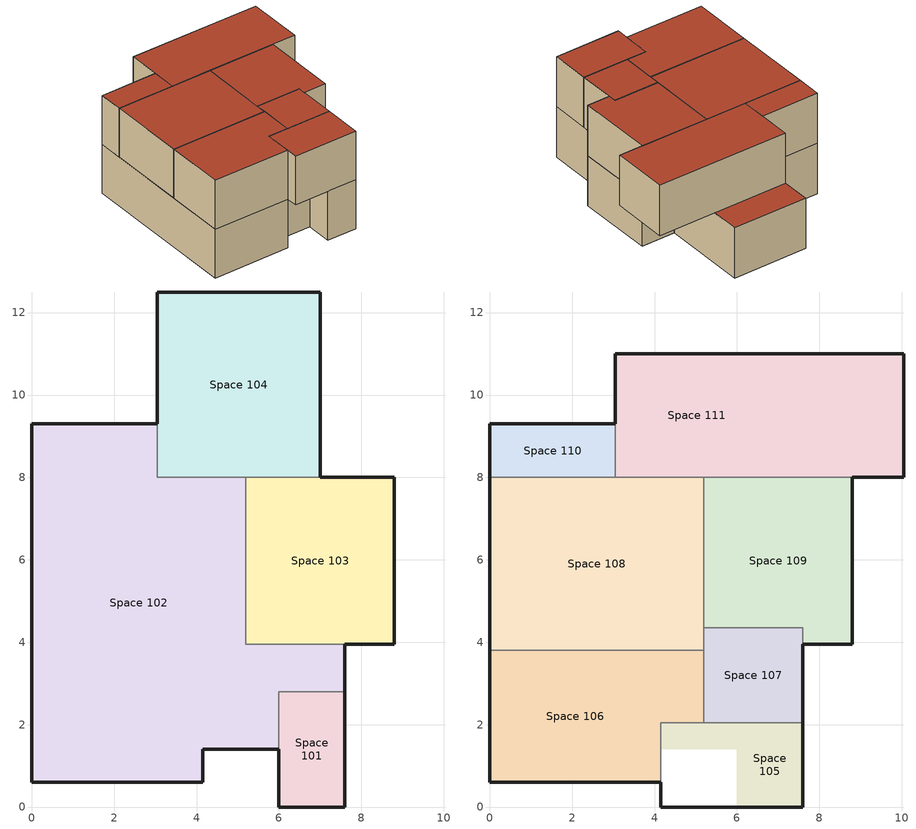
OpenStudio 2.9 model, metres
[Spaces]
Space 101
 floor ground: 7.6,2.8 7.6,0 6,0 6,2.8 z0
 wall outside: 6,1.4 6,0 7.6,0 7.6,2.8 z0:2.7
 wall to Space 102: 7.6,2.8 6,2.8 6,1.4 z0:2.7
Space 102
 floor ground: 3.05,9.3 3.05,8 5.2,8 5.2,3.95 7.6,3.95 7.6,2.8 6,2.8 6,1.4 4.15,1.4 4.15,0.6 0,0.6 0,9.3 z0
 wall outside: 3.05,9.3 0,9.3 0,0.6 4.15,0.6 4.15,1.4 6,1.4 / 7.6,2.8 7.6,3.95 z0:2.7
 wall to Space 104: 5.2,8 3.05,8 3.05,9.3 z0:2.7
 wall to Space 103: 7.6,3.95 5.2,3.95 5.2,8 z0:2.7
Space 103
 floor ground: 8.8,8 8.8,3.95 5.2,3.95 5.2,8 z0
 wall outside: 7.6,3.95 8.8,3.95 8.8,8 7,8 z0:2.7
 wall to Space 104: 7,8 5.2,8 z0:2.7
Space 104
 floor ground: 7,12.5 7,8 3.05,8 3.05,12.5 z0
 wall outside: 7,8 7,12.5 3.05,12.5 3.05,9.3 z0:2.7
 roof outside: 7,11 7,12.5 3.05,12.5 3.05,11 z2.7
Space 105
 floor to Space 102: 6,2.05 6,1.4 4.15,1.4 4.15,2.05 z2.7
 floor to Space 101: 7.6,2.05 7.6,0 6,0 6,2.05 z2.7
 wall outside: 4.15,0.6 4.15,0 7.6,0 7.6,2.05 z2.7:5.4
 wall to Space 106: 5.2,2.05 4.15,2.05 4.15,0.6 z2.7:5.4
 wall to Space 107: 7.6,2.05 5.2,2.05 z2.7:5.4
 roof outside: 7.6,0 7.6,2.05 4.15,2.05 4.15,0 z5.4
Space 106
 floor to Space 102: 5.2,3.8 5.2,2.05 4.15,2.05 4.15,0.6 0,0.6 0,3.8 z2.7
 wall outside: 0,3.8 0,0.6 4.15,0.6 z2.7:5.4
 wall to Space 108: 5.2,3.8 0,3.8 z2.7:5.4
 wall to Space 107: 5.2,2.05 5.2,3.8 z2.7:5.4
 roof outside: 4.15,0.6 4.15,2.05 5.2,2.05 5.2,3.8 0,3.8 0,0.6 z5.4
Space 107
 floor to Space 102: 7.6,3.95 7.6,2.8 6,2.8 6,2.05 5.2,2.05 5.2,3.95 z2.7
 floor to Space 103: 7.6,4.35 7.6,3.95 5.2,3.95 5.2,4.35 z2.7
 floor to Space 101: 7.6,2.8 7.6,2.05 6,2.05 6,2.8 z2.7
 wall outside: 7.6,2.05 7.6,3.95 z2.7:5.4
 wall to Space 108: 5.2,4.35 5.2,3.8 z2.7:5.4
 wall to Space 109: 7.6,3.95 7.6,4.35 5.2,4.35 z2.7:5.4
 roof outside: 7.6,2.05 7.6,4.35 5.2,4.35 5.2,2.05 z5.4
Space 108
 floor to Space 102: 5.2,8 5.2,3.8 0,3.8 0,8 z2.7
 wall outside: 0,8 0,3.8 z2.7:5.4
 wall to Space 110: 3.05,8 0,8 z2.7:5.4
 wall to Space 111: 5.2,8 3.05,8 z2.7:5.4
 wall to Space 109: 5.2,4.35 5.2,8 z2.7:5.4
 roof outside: 5.2,3.8 5.2,8 0,8 0,3.8 z5.4
Space 109
 floor to Space 103: 8.8,8 8.8,3.95 7.6,3.95 7.6,4.35 5.2,4.35 5.2,8 z2.7
 wall outside: 7.6,3.95 8.8,3.95 8.8,8 z2.7:5.4
 wall to Space 111: 8.8,8 5.2,8 z2.7:5.4
 roof outside: 8.8,3.95 8.8,8 5.2,8 5.2,4.35 7.6,4.35 7.6,3.95 z5.4
Space 110
 floor to Space 102: 3.05,9.3 3.05,8 0,8 0,9.3 z2.7
 wall outside: 3.05,9.3 0,9.3 0,8 z2.7:5.4
 wall to Space 111: 3.05,8 3.05,9.3 z2.7:5.4
 roof outside: 3.05,8 3.05,9.3 0,9.3 0,8 z5.4
Space 111
 floor to Space 104: 7,11 7,8 3.05,8 3.05,11 z2.7
 floor ground: 10.05,11 10.05,8 7,8 7,11 z2.7
 wall outside: 8.8,8 10.05,8 10.05,11 3.05,11 3.05,9.3 z2.7:5.4
 roof outside: 10.05,8 10.05,11 3.05,11 3.05,8 z5.4
[Building]
Building 1: Space Type=189.1-2009 - Office - OpenOffice - CZ4-8; Default Construction Set=189.1-2009 - CZ5 - Office
[Site]
Site 1
[ClimateZones]
Climate Zone Institution Name 1=ASHRAE; Climate Zone Document Name 1=ANSI/ASHRAE Standard 169; Climate Zone Document Year 1=2006; Climate Zone Institution Name 2=CEC; Climate Zone Document Name 2=California Climate Zone Descriptions; Climate Zone Document Year 2=1995
[DefaultConstructionSet]
189.1-2009 - CZ5 - Office: Default Exterior Surface Constructions=Default Surface Constructions 13; Default Interior Surface Constructions=Default Surface Constructions 14; Default Ground Contact Surface Constructions=Default Surface Constructions 15; Default Exterior SubSurface Constructions=Default Sub Surface Constructions 9; Default Interior SubSurface Constructions=Default Sub Surface Constructions 10; Interior Partition Construction=Interior Partition
[DefaultSurfaceConstructions]
Name | Floor Construction | Wall Construction | Roof Ceiling Construction
Default Surface Constructions 13 | ExtSlabCarpet 4in ClimateZone 1-8 | ASHRAE 189.1-2009 ExtWall Mass ClimateZone 5 | ASHRAE 189.1-2009 ExtRoof IEAD ClimateZone 2-5
Default Surface Constructions 14 | Interior Floor | Interior Wall | Interior Ceiling
Default Surface Constructions 15 | ExtSlabCarpet 4in ClimateZone 1-8 | ExtSlabCarpet 4in ClimateZone 1-8 | ExtSlabCarpet 4in ClimateZone 1-8
[Construction]
ExtSlabCarpet 4in ClimateZone 1-8: MAT-CC05 4 HW CONCRETE, CP02 CARPET PAD
Interior Floor: F16 Acoustic tile, F05 Ceiling air space resistance, M11 100mm lightweight concrete
Interior Wall: G01a 19mm gypsum board, F04 Wall air space resistance, G01a 19mm gypsum board
Interior Ceiling: M11 100mm lightweight concrete, F05 Ceiling air space resistance, F16 Acoustic tile
Exterior Door: F08 Metal surface, I01 25mm insulation board
Interior Window: Clear 3mm
Interior Door; Interior Partition: G05 25mm wood
ASHRAE 189.1-2009 ExtRoof IEAD ClimateZone 2-5: Roof Membrane, Roof Insulation [21], Metal Decking
ASHRAE 189.1-2009 ExtWindow ClimateZone 4-5: Theoretical Glass [207]
ASHRAE 189.1-2009 ExtWall Mass ClimateZone 5: 1IN Stucco, 8IN Concrete HW, Wall Insulation [40], 1/2IN Gypsum
[Material] Thermal Absorptance=0.9
Name | Roughness | Thickness {m} | Conductivity {W/m-K} | Density {kg/m3} | Specific Heat {J/kg-K} | Solar Absorptance | Visible Absorptance
MAT-CC05 4 HW CONCRETE | Rough | 0.1016 | 1.311 | 2240 | 836.8 | 0.85 | 0.85
1IN Stucco | Smooth | 0.0253 | 0.6918 | 1858 | 837 | 0.92 | 0.92
8IN Concrete HW | MediumRough | 0.2033 | 1.7296 | 2243 | 837 | 0.65 | 0.65
1/2IN Gypsum | Smooth | 0.0127 | 0.16 | 784.9 | 830 | 0.4 | 0.4
Roof Membrane | VeryRough | 0.0095 | 0.16 | 1121.29 | 1460 | 0.7 | 0.7
Metal Decking | MediumSmooth | 0.0015 | 45.006 | 7680 | 418.4 | 0.6 | 0.6
F16 Acoustic tile | MediumSmooth | 0.0191 | 0.06 | 368 | 590 | 0.3 | 0.3
M11 100mm lightweight concrete | MediumRough | 0.1016 | 0.53 | 1280 | 840 | 0.5 | 0.5
G01a 19mm gypsum board | MediumSmooth | 0.019 | 0.16 | 800 | 1090 | 0.4 | 0.4
F08 Metal surface | Smooth | 0.0008 | 45.28 | 7824 | 500 | 0.7 | 0.7
I01 25mm insulation board | MediumRough | 0.0254 | 0.03 | 43 | 1210 | 0.6 | 0.6
G05 25mm wood | MediumSmooth | 0.0254 | 0.15 | 608 | 1630 | 0.5 | 0.5
Roof Insulation [21] | MediumRough | 0.2105 | 0.049 | 265 | 836.8 | 0.7 | 0.7
Wall Insulation [40] | MediumRough | 0.0794 | 0.0432 | 91 | 837 | 0.5 | 0.5
[Material:NoMass]
CP02 CARPET PAD: Roughness=Smooth; Thermal Resistance {m2-K/W}=0.1; Thermal Absorptance=0.9; Solar Absorptance=0.8; Visible Absorptance=0.8
[Material:AirGap]
Name | Thermal Resistance {m2-K/W}
F05 Ceiling air space resistance | 0.18
F04 Wall air space resistance | 0.15
[DefaultSubSurfaceConstructions]
Name | Fixed Window Construction | Operable Window Construction | Door Construction | Tubular Daylight Dome Construction | Tubular Daylight Diffuser Construction
Default Sub Surface Constructions 9 | ASHRAE 189.1-2009 ExtWindow ClimateZone 4-5 | ASHRAE 189.1-2009 ExtWindow ClimateZone 4-5 | Exterior Door | Interior Window | Interior Window
Default Sub Surface Constructions 10 | Interior Window | Interior Window | Interior Door
[WindowMaterial:Glazing] Optical Data Type=SpectralAverage; Thickness {m}=0.003; Back Side Solar Reflectance at Normal Incidence=0; Back Side Visible Reflectance at Normal Incidence=0; Infrared Transmittance at Normal Incidence=0; Dirt Correction Factor for Solar and Visible Transmittance=1; Solar Diffusing=No
Name | Solar Transmittance at Normal Incidence | Front Side Solar Reflectance at Normal Incidence | Visible Transmittance at Normal Incidence | Front Side Visible Reflectance at Normal Incidence | Front Side Infrared Hemispherical Emissivity | Back Side Infrared Hemispherical Emissivity | Conductivity {W/m-K}
Clear 3mm | 0.837 | 0.075 | 0.898 | 0.081 | 0.84 | 0.84 | 0.9
Theoretical Glass [207] | 0.3311 | 0.6189 | 0.44 | 0.51 | 0.9 | 0.9 | 0.0133
[WindowMaterial:Blind]
Window Material Blind 1: Slat Width {m}=0.025; Slat Separation {m}=0.01875; Front Side Slat Beam Solar Reflectance=0.5; Back Side Slat Beam Solar Reflectance=0.5; Front Side Slat Diffuse Solar Reflectance=0.5; Back Side Slat Diffuse Solar Reflectance=0.5; Slat Beam Visible Transmittance=0
[SpaceType]
189.1-2009 - Office - OpenOffice - CZ4-8: Default Schedule Set=189.1-2009 - Office - OpenOffice - CZ4-8 Schedule Set; Design Specification Outdoor Air Object=189.1-2009 - Office - OpenOffice - CZ4-8 Ventilation; Standards Building Type=Office; Standards Space Type=OpenOffice
[DefaultScheduleSet]
189.1-2009 - Office - OpenOffice - CZ4-8 Schedule Set: Number of People Schedule=Office Work Occ; People Activity Level Schedule=Office Activity; Lighting Schedule=Office Bldg Light; Electric Equipment Schedule=Office Bldg Equip; Infiltration Schedule=Office Infil Quarter On
[Lights:Definition]
189.1-2009 - Office - OpenOffice - CZ4-8 Lights Definition: Design Level Calculation Method=Watts/Area; Watts per Space Floor Area {W/m2}=10.6563
[Lights]
189.1-2009 - Office - OpenOffice - CZ4-8 Lights: Lights Definition=189.1-2009 - Office - OpenOffice - CZ4-8 Lights Definition; Space or SpaceType=189.1-2009 - Office - OpenOffice - CZ4-8
[DesignSpecification:OutdoorAir]
189.1-2009 - Office - OpenOffice - CZ4-8 Ventilation: Outdoor Air Method=Sum; Outdoor Air Flow per Person {m3/s-person}=0.00943895
[People:Definition]
189.1-2009 - Office - OpenOffice - CZ4-8 People Definition: Number of People Calculation Method=People/Area; People per Space Floor Area {person/m2}=0.0565105; Fraction Radiant=0.3
[People]
189.1-2009 - Office - OpenOffice - CZ4-8 People: People Definition=189.1-2009 - Office - OpenOffice - CZ4-8 People Definition; Space or SpaceType=189.1-2009 - Office - OpenOffice - CZ4-8
[SpaceInfiltration:DesignFlowRate]
189.1-2009 - Office - OpenOffice - CZ4-8 Infiltration: Space or SpaceType=189.1-2009 - Office - OpenOffice - CZ4-8; Design Flow Rate Calculation Method=Flow/ExteriorArea; Flow per Exterior Surface Area {m3/s-m2}=0.000226568
[ElectricEquipment:Definition]
189.1-2009 - Office - OpenOffice - CZ4-8 Electric Equipment Definition: Design Level Calculation Method=Watts/Area; Watts per Space Floor Area {W/m2}=7.64238
[ElectricEquipment]
189.1-2009 - Office - OpenOffice - CZ4-8 Electric Equipment: Electric Equipment Definition=189.1-2009 - Office - OpenOffice - CZ4-8 Electric Equipment Definition; Space or SpaceType=189.1-2009 - Office - OpenOffice - CZ4-8
[ShadingControl]
Shading Control 1: Shading Type=InteriorBlind; Shading Device Material=Window Material Blind 1
[BuildingStory] Nominal Z Coordinate {m}=0; Nominal Floor to Floor Height {m}=2.7
Building Story 1; Building Story 2
[Space]
Name | Building Story
Space 101; Space 102; Space 103; Space 104 | Building Story 1
Space 105; Space 106; Space 107; Space 108; Space 109; Space 110; Space 111 | Building Story 2
[Schedule:Ruleset]
Name | Default Day Schedule | Summer Design Day Schedule | Winter Design Day Schedule
Office Bldg Light | Office Bldg Light Default Schedule | Office Bldg Light Summer Design Day | Office Bldg Light Winter Design Day
Office Activity | Office Activity Default Schedule | Office Activity Summer Design Day | Office Activity Winter Design Day
Office Infil Quarter On | Office Infil Quarter On Default Schedule | Office Infil Quarter On Summer Design Day | Office Infil Quarter On Winter Design Day
Office Bldg Equip | Office Bldg Equip Default Schedule | Office Bldg Equip Summer Design Day | Office Bldg Equip Winter Design Day
Office Work Occ | Office Bldg Occ Default Schedule | Office Bldg Occ Summer Design Day | Office Bldg Occ Winter Design Day
[Schedule:Day]
Office Bldg Light Default Schedule: 5, 0, 0.05, 7, 0, 0.1, 8, 0, 0.3, 17, 0, 0.9, 18, 0, 0.7, 20, 0, 0.5, 22, 0, 0.3, 23, 0, 0.1, 24, 0, 0.05
Office Bldg Light Summer Design Day; Office Infil Quarter On Rule 1 Day Schedule; Office Bldg Equip Summer Design Day: 24, 0, 1
Office Bldg Light Winter Design Day; Office Bldg Equip Winter Design Day; Office Bldg Occ Winter Design Day; Office Bldg Occ Rule 1 Day Schedule: 24, 0, 0
Office Bldg Light Rule 1 Day Schedule: 24, 0, 0.05
Office Bldg Light Rule 2 Day Schedule: 6, 0, 0.05, 8, 0, 0.1, 14, 0, 0.5, 17, 0, 0.15, 24, 0, 0.05
Office Activity Default Schedule; Office Activity Summer Design Day; Office Activity Winter Design Day: 24, 0, 132
Office Infil Quarter On Default Schedule; Office Infil Quarter On Summer Design Day: 6, 0, 1, 22, 0, 0.25, 24, 0, 1
Office Infil Quarter On Winter Design Day; Office Infil Quarter On Rule 2 Day Schedule: 6, 0, 1, 18, 0, 0.25, 24, 0, 1
Office Bldg Equip Default Schedule: 8, 0, 0.4, 12, 0, 0.9, 13, 0, 0.8, 17, 0, 0.9, 18, 0, 0.8, 20, 0, 0.6, 22, 0, 0.5, 24, 0, 0.4
Office Bldg Equip Rule 1 Day Schedule: 24, 0, 0.3
Office Bldg Equip Rule 2 Day Schedule: 6, 0, 0.3, 8, 0, 0.4, 14, 0, 0.5, 17, 0, 0.35, 24, 0, 0.3
Office Bldg Occ Default Schedule: 6, 0, 0, 7, 0, 0.1, 8, 0, 0.2, 12, 0, 0.85, 13, 0, 0.5, 17, 0, 0.85, 18, 0, 0.7, 20, 0, 0.4, 22, 0, 0.1, 24, 0, 0.05
Office Bldg Occ Summer Design Day: 6, 0, 0, 22, 0, 1, 24, 0, 0.05
Office Bldg Occ Rule 2 Day Schedule: 6, 0, 0, 8, 0, 0.1, 14, 0, 0.4, 17, 0, 0.1, 24, 0, 0
[Schedule:Rule] Apply Monday=No; Apply Tuesday=No; Apply Wednesday=No; Apply Thursday=No; Apply Friday=No; Date Specification Type=DateRange; Start Month=1; Start Day=1; End Month=12; End Day=31
Name | Schedule Ruleset | Rule Order | Day Schedule | Apply Sunday | Apply Saturday
Office Bldg Light Rule 1 | Office Bldg Light | 0 | Office Bldg Light Rule 1 Day Schedule | Yes | No
Office Bldg Light Rule 2 | Office Bldg Light | 1 | Office Bldg Light Rule 2 Day Schedule | No | Yes
Office Infil Quarter On Rule 1 | Office Infil Quarter On | 0 | Office Infil Quarter On Rule 1 Day Schedule | Yes | No
Office Infil Quarter On Rule 2 | Office Infil Quarter On | 1 | Office Infil Quarter On Rule 2 Day Schedule | No | Yes
Office Bldg Equip Rule 1 | Office Bldg Equip | 0 | Office Bldg Equip Rule 1 Day Schedule | Yes | No
Office Bldg Equip Rule 2 | Office Bldg Equip | 1 | Office Bldg Equip Rule 2 Day Schedule | No | Yes
Office Work Occ Rule 1 | Office Work Occ | 0 | Office Bldg Occ Rule 1 Day Schedule | Yes | No
Office Work Occ Rule 2 | Office Work Occ | 1 | Office Bldg Occ Rule 2 Day Schedule | No | Yes
